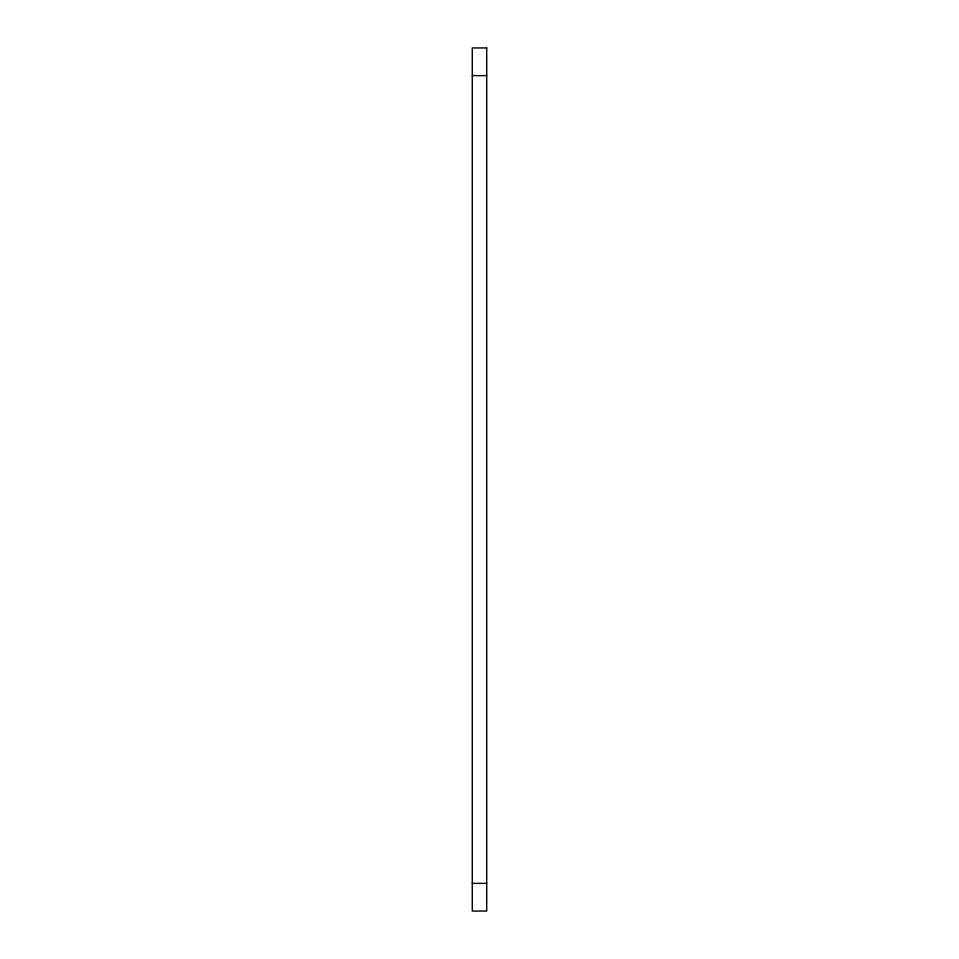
<?xml version="1.0" encoding="UTF-8"?>
<svg xmlns="http://www.w3.org/2000/svg" width="959" height="959" viewBox="0 0 959 959"><rect width="100%" height="100%" fill="white"/><g stroke="black" fill="none" stroke-linecap="round" stroke-linejoin="round"><path stroke-width="1.44" d="M472.284 75.641L486.716 75.641M472.284 883.359L486.716 883.359M486.716 47.95L472.284 47.95L472.284 911.05L486.716 911.05L486.716 47.95"/></g></svg>
